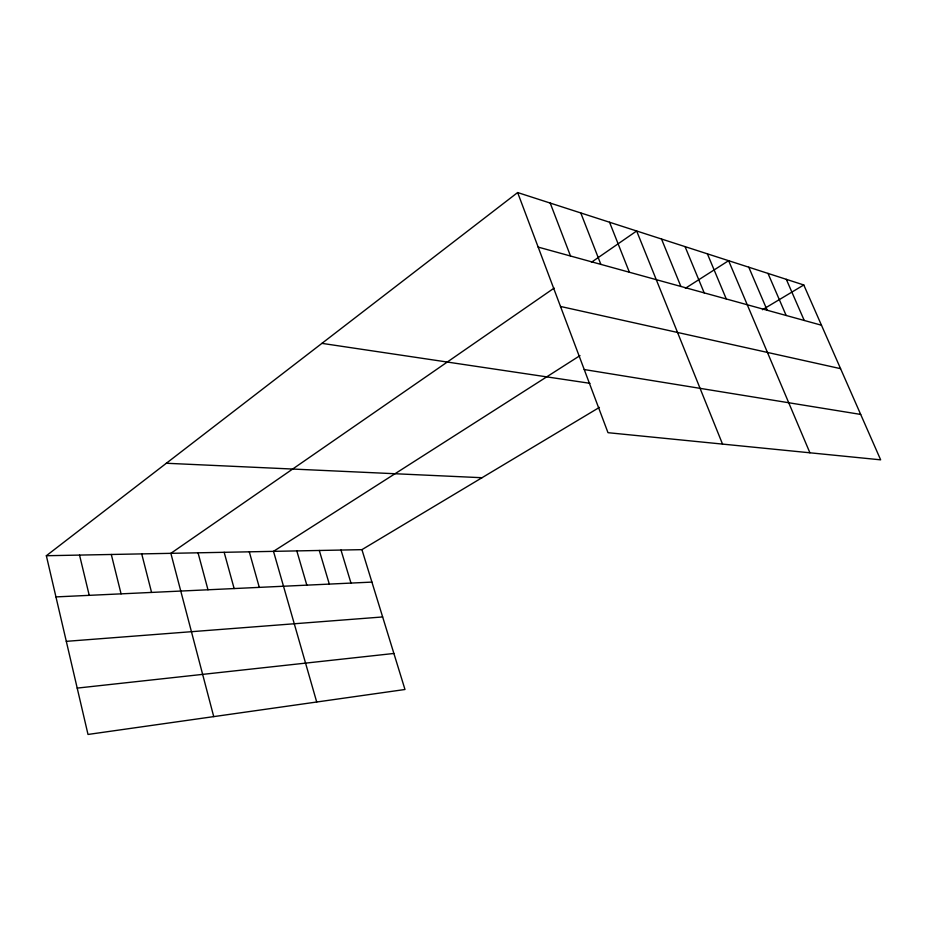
<?xml version="1.0" encoding="UTF-8"?>
<svg xmlns="http://www.w3.org/2000/svg" width="927" height="927" viewBox="0 0 927 927"><rect width="100%" height="100%" fill="white"/><g stroke="black" fill="none" stroke-linecap="round" stroke-linejoin="round"><path stroke-width="1.39" d="M46.35 555.725L361.924 549.653L404.983 689.491L88.007 734.451L46.35 555.725L517.637 192.549L803.779 284.971L880.65 459.838L607.996 432.689L517.637 192.549M554.137 288.088L170.869 553.326L213.731 716.617M591.461 262.26L636.652 230.985L722.527 444.091M579.989 355.609L273.5 551.345L316.71 702.017M685.366 288.297L728.61 260.684L809.908 452.793M361.924 549.653L599.433 407.382M762.469 309.711L803.779 284.971M77.196 688.101L393.882 653.465M66.304 641.345L382.642 616.953M55.944 596.907L371.912 582.098M166.339 463.257L482.017 477.718M321.924 343.361L589.989 383.315M584.23 369.537L860.685 414.427M560.499 306.455L840.569 368.668M538.158 247.092L821.473 325.215M786.305 279.328L804.23 320.452M767.996 273.407L786.154 315.47M748.784 267.208L767.185 310.244M707.394 253.836L726.281 298.969M685.053 246.617L704.196 292.874M661.507 239.015L680.881 286.443M609.537 222.225L629.387 272.248M580.777 212.943L600.858 264.38M550.198 203.059L570.511 256.014M340.985 550.047L350.985 583.071M319.294 550.464L329.305 584.091M296.814 550.905L306.825 585.146M249.293 551.82L259.293 587.37M224.16 552.295L234.137 588.552M198.042 552.805L207.984 589.781M141.715 553.882L151.565 592.423M111.298 554.473L121.078 593.859M79.537 555.088L89.235 595.354"/></g></svg>
